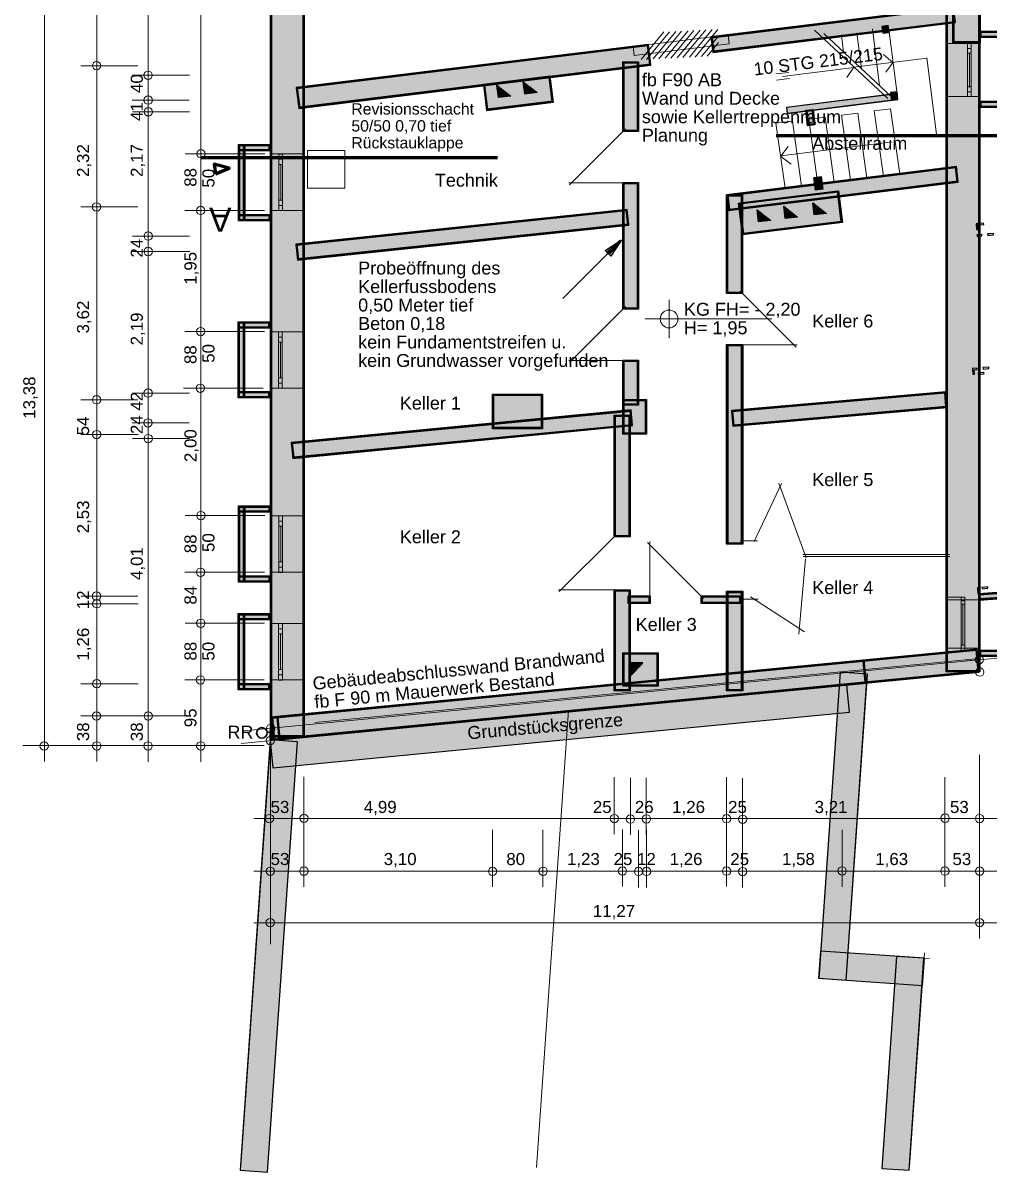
# Model space of a CAD drawing. Header units: millimetres. Extents: x 3500 to 41668, y -106 to 29719.
# Drawn here: x 3540 to 18766, y -106 to 18000 of the extents above; entities that cross this region are included whole.
import ezdxf

# ---------------------------------------------------------------- set-up
doc = ezdxf.new("R2010")
doc.units = ezdxf.units.MM
doc.header["$LTSCALE"] = 50
for name, pattern in [('PDF_35-3_26-5_0-0_0-0', [61.8, 35.3, -26.5, 0, 0]), ('PDF_35-3_35-3_0-0_0-0', [70.6, 35.3, -35.3, 0, 0]), ('PDF_564-4_176-4_70-6_176-4', [987.8, 564.4, -176.4, 70.6, -176.4])]:
    doc.linetypes.add(name, pattern=pattern)
for name, color, linetype in [('00_Wand_Bestand', 7, 'Continuous'), ('02_Grundstuecksgrenze', 8, 'Continuous'), ('05_Linien_stark', 7, 'Continuous'), ('06_Linien_fein', 3, 'Continuous'), ('07_Bemassung', 6, 'Continuous'), ('08_Schnittlinie', 1, 'Continuous'), ('10_Text', 7, 'Continuous')]:
    doc.layers.add(name, color=color, linetype=linetype)
doc.styles.add('PLAN', font='arial.ttf')

msp = doc.modelspace()

# ---------------------------------------------------------------- hatches: boundary and pattern name
at = {"layer": '00_Wand_Bestand'}
for points in [[(18194, 21421), (18624, 21421), (18624, 17684), (18194, 17684)], [(18091, 21267), (18621, 21267), (18621, 7775), (18091, 7775)], [(7440, 20105), (7970, 20105), (7970, 6748), (7440, 6748)], [(14384, 17781), (14414, 17536), (18238, 18005), (18208, 18251)], [(17192, 17850), (17178, 17959), (17079, 17947), (17092, 17837)], [(18623, 17869), (19123, 17869), (19123, 17769), (18623, 17769)], [(7846, 16981), (7886, 16654), (13437, 17336), (13397, 17662)], [(12994, 17386), (13244, 17386), (13244, 16288), (12994, 16288)], [(11900, 16751), (11850, 17161), (10798, 17032), (10848, 16622)], [(11449, 16878), (11425, 17071), (11642, 16902)], [(11034, 16826), (11010, 17019), (11227, 16849)], [(17331, 16795), (17319, 16891), (15572, 16670), (15584, 16574)], [(17331, 16795), (17316, 16917), (17213, 16904), (17228, 16782)], [(18623, 16769), (19123, 16769), (19123, 16669), (18623, 16669)], [(15877, 16625), (15992, 16639), (16022, 16393), (15907, 16379)], [(6935, 16084), (7435, 16084), (7435, 15984), (6935, 15984)], [(6935, 16084), (7035, 16084), (7035, 14884), (6935, 14884)], [(14630, 15294), (14660, 15046), (18282, 15490), (18251, 15738)], [(16007, 15565), (16122, 15579), (16146, 15382), (16031, 15368)], [(12994, 15488), (13244, 15488), (13244, 13488), (12994, 13488)], [(14630, 15293), (14882, 15293), (14882, 13738), (14630, 13738)], [(16394, 15357), (16455, 14856), (14880, 14663), (14818, 15163)], [(7839, 14512), (7865, 14264), (13089, 14814), (13063, 15061)], [(15135, 14864), (15111, 15057), (15328, 14888)], [(15554, 14918), (15530, 15111), (15747, 14942)], [(16010, 14975), (15987, 15168), (16203, 14999)], [(6935, 14984), (7435, 14984), (7435, 14884), (6935, 14884)], [(12805, 14328), (12717, 14416), (12973, 14584)], [(6933, 13292), (7433, 13292), (7433, 13192), (6933, 13192)], [(6933, 13292), (7033, 13292), (7033, 12092), (6933, 12092)], [(14631, 12932), (14884, 12932), (14884, 9785), (14631, 9785)], [(12994, 12688), (13244, 12688), (13244, 11977), (12994, 11977)], [(6933, 12192), (7433, 12192), (7433, 12092), (6933, 12092)], [(10939, 12152), (11727, 12152), (11727, 11607), (10939, 11607)], [(18105, 11942), (18083, 12187), (14705, 11892), (14727, 11646)], [(12994, 12066), (13368, 12066), (13368, 11521), (12994, 11521)], [(13149, 11655), (13125, 11903), (7767, 11387), (7791, 11139)], [(12859, 11818), (13111, 11818), (13111, 9905), (12859, 9905)], [(6935, 10390), (7435, 10390), (7435, 10290), (6935, 10290)], [(6935, 10390), (7035, 10390), (7035, 9190), (6935, 9190)], [(6935, 9290), (7435, 9290), (7435, 9190), (6935, 9190)], [(12859, 9069), (13111, 9069), (13111, 7474), (12859, 7474)], [(13079, 8973), (13426, 8973), (13426, 8852), (13079, 8852)], [(14227, 8972), (14853, 8972), (14853, 8851), (14227, 8851)], [(14631, 9045), (14884, 9045), (14884, 7474), (14631, 7474)], [(19111, 8942), (19104, 9042), (18605, 9007), (18612, 8907)], [(6933, 8693), (7433, 8693), (7433, 8593), (6933, 8593)], [(6933, 8693), (7033, 8693), (7033, 7493), (6933, 7493)], [(7453, 7062), (7488, 6698), (18612, 7769), (18577, 8133)], [(12993, 8077), (13550, 8077), (13550, 7552), (12993, 7552)], [(18613, 8117), (19113, 8117), (19113, 8017), (18613, 8017)], [(7539, 7071), (7574, 6706), (16833, 7598), (16798, 7962)], [(13112, 7905), (13306, 7905), (13112, 7710)], [(13114, 7922), (13308, 7922), (13114, 7727)], [(6933, 7593), (7433, 7593), (7433, 7493), (6933, 7493)], [(7438, 6852), (7492, 6852), (7492, 6703), (7438, 6703)]]:
    msp.add_hatch(color=7, dxfattribs=at).paths.add_polyline_path(points)
at = {"layer": '02_Grundstuecksgrenze'}
for points in [[(16421, 7769), (16084, 2948), (16512, 2918), (16849, 7739)], [(16524, 7567), (7435, 6692), (7476, 6264), (16565, 7139)], [(7437, 6704), (6963, -76), (7392, -106), (7866, 6674)], [(17747, 3262), (16111, 3376), (16081, 2948), (17717, 2833)], [(17310, 3292), (17077, -48), (17506, -78), (17739, 3262)]]:
    msp.add_hatch(color=7, dxfattribs=at).paths.add_polyline_path(points)

# ---------------------------------------------------------------- linework, layer by layer
at = {"layer": '00_Wand_Bestand'}
for points in [[(18194, 21421), (18624, 21421), (18624, 17684), (18194, 17684)], [(18091, 21267), (18621, 21267), (18621, 7775), (18091, 7775)], [(7440, 20105), (7970, 20105), (7970, 6748), (7440, 6748)], [(14384, 17781), (14414, 17536), (18238, 18005), (18208, 18251)], [(17192, 17850), (17178, 17959), (17079, 17947), (17092, 17837)], [(18623, 17869), (19123, 17869), (19123, 17769), (18623, 17769)], [(7846, 16981), (7886, 16654), (13437, 17336), (13397, 17662)], [(12994, 17386), (13244, 17386), (13244, 16288), (12994, 16288)], [(11900, 16751), (11850, 17161), (10798, 17032), (10848, 16622)], [(11449, 16878), (11425, 17071), (11642, 16902)], [(11034, 16826), (11010, 17019), (11227, 16849)], [(17331, 16795), (17319, 16891), (15572, 16670), (15584, 16574)], [(17331, 16795), (17316, 16917), (17213, 16904), (17228, 16782)], [(18623, 16769), (19123, 16769), (19123, 16669), (18623, 16669)], [(15877, 16625), (15992, 16639), (16022, 16393), (15907, 16379)], [(6935, 16084), (7435, 16084), (7435, 15984), (6935, 15984)], [(6935, 16084), (7035, 16084), (7035, 14884), (6935, 14884)], [(14630, 15294), (14660, 15046), (18282, 15490), (18251, 15738)], [(16007, 15565), (16122, 15579), (16146, 15382), (16031, 15368)], [(12994, 15488), (13244, 15488), (13244, 13488), (12994, 13488)], [(14630, 15293), (14882, 15293), (14882, 13738), (14630, 13738)], [(16394, 15357), (16455, 14856), (14880, 14663), (14818, 15163)], [(7839, 14512), (7865, 14264), (13089, 14814), (13063, 15061)], [(15135, 14864), (15111, 15057), (15328, 14888)], [(15554, 14918), (15530, 15111), (15747, 14942)], [(16010, 14975), (15987, 15168), (16203, 14999)], [(6935, 14984), (7435, 14984), (7435, 14884), (6935, 14884)], [(12805, 14328), (12717, 14416), (12973, 14584)], [(6933, 13292), (7433, 13292), (7433, 13192), (6933, 13192)], [(6933, 13292), (7033, 13292), (7033, 12092), (6933, 12092)], [(14631, 12932), (14884, 12932), (14884, 9785), (14631, 9785)], [(12994, 12688), (13244, 12688), (13244, 11977), (12994, 11977)], [(6933, 12192), (7433, 12192), (7433, 12092), (6933, 12092)], [(10939, 12152), (11727, 12152), (11727, 11607), (10939, 11607)], [(18105, 11942), (18083, 12187), (14705, 11892), (14727, 11646)], [(12994, 12066), (13368, 12066), (13368, 11521), (12994, 11521)], [(13149, 11655), (13125, 11903), (7767, 11387), (7791, 11139)], [(12859, 11818), (13111, 11818), (13111, 9905), (12859, 9905)], [(6935, 10390), (7435, 10390), (7435, 10290), (6935, 10290)], [(6935, 10390), (7035, 10390), (7035, 9190), (6935, 9190)], [(6935, 9290), (7435, 9290), (7435, 9190), (6935, 9190)], [(12859, 9069), (13111, 9069), (13111, 7474), (12859, 7474)], [(13079, 8973), (13426, 8973), (13426, 8852), (13079, 8852)], [(14227, 8972), (14853, 8972), (14853, 8851), (14227, 8851)], [(14631, 9045), (14884, 9045), (14884, 7474), (14631, 7474)], [(19111, 8942), (19104, 9042), (18605, 9007), (18612, 8907)], [(6933, 8693), (7433, 8693), (7433, 8593), (6933, 8593)], [(6933, 8693), (7033, 8693), (7033, 7493), (6933, 7493)], [(7453, 7062), (7488, 6698), (18612, 7769), (18577, 8133)], [(12993, 8077), (13550, 8077), (13550, 7552), (12993, 7552)], [(18613, 8117), (19113, 8117), (19113, 8017), (18613, 8017)], [(7539, 7071), (7574, 6706), (16833, 7598), (16798, 7962)], [(13112, 7905), (13306, 7905), (13112, 7710)], [(13114, 7922), (13308, 7922), (13114, 7727)], [(6933, 7593), (7433, 7593), (7433, 7493), (6933, 7493)], [(7438, 6852), (7492, 6852), (7492, 6703), (7438, 6703)]]:
    msp.add_lwpolyline(points, close=True, dxfattribs=at)
at = {"layer": '02_Grundstuecksgrenze'}
for points in [[(16421, 7769), (16084, 2948), (16512, 2918), (16849, 7739)], [(16524, 7567), (7435, 6692), (7476, 6264), (16565, 7139)], [(7437, 6704), (6963, -76), (7392, -106), (7866, 6674)], [(17747, 3262), (16111, 3376), (16081, 2948), (17717, 2833)], [(17310, 3292), (17077, -48), (17506, -78), (17739, 3262)]]:
    msp.add_lwpolyline(points, close=True, dxfattribs=at)
at = {"layer": '05_Linien_stark', "lineweight": 15}
for p, q in [((16017, 17886), (17170, 16808)), ((16164, 17833), (17230, 16836)), ((4451, 17327), (5351, 17327)), ((5264, 17176), (6163, 17176)), ((5263, 16786), (6162, 16786)), ((5267, 16600), (6166, 16600)), ((6098, 15940), (7352, 15940)), ((4450, 15101), (5349, 15101)), ((6092, 15047), (7346, 15047)), ((5264, 14640), (6163, 14640)), ((5268, 14399), (6168, 14399)), ((13724, 13636), (13724, 13036)), ((13344, 13337), (15343, 13337)), ((6092, 13138), (7346, 13138)), ((5264, 12167), (6164, 12167)), ((6071, 12246), (7325, 12246)), ((4451, 12063), (5351, 12063)), ((5262, 11699), (6161, 11699)), ((4454, 11514), (5353, 11514)), ((5265, 11452), (6164, 11452)), ((6097, 10239), (7351, 10239)), ((6091, 9346), (7345, 9346)), ((4450, 8970), (5350, 8970)), ((4454, 8849), (5354, 8849)), ((6095, 8542), (7349, 8542)), ((8139, 6976), (18614, 7985)), ((8139, 6976), (18614, 7985)), ((7021, 6847), (18549, 7957)), ((6089, 7649), (7343, 7649)), ((4454, 7589), (5353, 7589)), ((4451, 7080), (5350, 7080)), ((5266, 7080), (6165, 7080)), ((18617, 5214), (18617, 6468)), ((7968, 5223), (7968, 6122)), ((7968, 5223), (7968, 6122)), ((12860, 5218), (12860, 6117)), ((13113, 5206), (13113, 6105)), ((13364, 5209), (13364, 6108)), ((14628, 5214), (14628, 6114)), ((14881, 5202), (14881, 6102)), ((18072, 5219), (18072, 6118)), ((18072, 5219), (18072, 6118)), ((7968, 4387), (7968, 5286)), ((10942, 4387), (10942, 5286)), ((10942, 4387), (10942, 5286)), ((11736, 4388), (11736, 5287)), ((11736, 4388), (11736, 5287)), ((12989, 4392), (12989, 5292)), ((13242, 4380), (13242, 5280)), ((13367, 4380), (13367, 5279)), ((14629, 4391), (14629, 5290)), ((14882, 4379), (14882, 5278)), ((16451, 4389), (16451, 5288)), ((18072, 4386), (18072, 5285)), ((18618, 4387), (18618, 5286)), ((18618, 3575), (18618, 4474))]:
    msp.add_line(p, q, dxfattribs=at)
at = {"layer": '05_Linien_stark', "lineweight": 50}
for points in [[(18205, 21409), (18612, 21409), (18612, 17695), (18205, 17695)], [(18102, 21256), (18609, 21256), (18609, 7787), (18102, 7787)], [(7452, 20094), (7959, 20094), (7959, 6760), (7452, 6760)], [(14397, 17771), (14424, 17549), (18225, 18015), (18198, 18238)], [(18634, 17858), (19111, 17858), (19111, 17780), (18634, 17780)], [(7858, 16971), (7896, 16667), (13424, 17346), (13387, 17650)], [(13005, 17375), (13232, 17375), (13232, 16299), (13005, 16299)], [(11888, 16761), (11840, 17148), (10811, 17022), (10858, 16635)], [(18634, 16758), (19111, 16758), (19111, 16680), (18634, 16680)], [(15890, 16615), (15982, 16626), (16009, 16403), (15917, 16392)], [(6946, 16072), (7423, 16072), (7423, 15995), (6946, 15995)], [(6946, 16072), (7023, 16072), (7023, 14895), (6946, 14895)], [(14643, 15284), (14670, 15058), (18269, 15500), (18241, 15726)], [(13005, 15477), (13232, 15477), (13232, 13499), (13005, 13499)], [(16020, 15555), (16112, 15566), (16133, 15392), (16041, 15381)], [(14641, 15282), (14871, 15282), (14871, 13749), (14641, 13749)], [(16384, 15344), (16443, 14866), (14890, 14676), (14831, 15153)], [(7852, 14502), (7875, 14277), (13076, 14824), (13053, 15049)], [(6946, 14972), (7423, 14972), (7423, 14895), (6946, 14895)], [(6944, 13281), (7421, 13281), (7421, 13204), (6944, 13204)], [(6944, 13281), (7021, 13281), (7021, 12104), (6944, 12104)], [(14643, 12921), (14872, 12921), (14872, 9796), (14643, 9796)], [(13005, 12677), (13232, 12677), (13232, 11989), (13005, 11989)], [(6944, 12181), (7421, 12181), (7421, 12104), (6944, 12104)], [(10950, 12140), (11716, 12140), (11716, 11618), (10950, 11618)], [(18092, 11952), (18073, 12175), (14718, 11882), (14737, 11659)], [(13005, 12054), (13357, 12054), (13357, 11533), (13005, 11533)], [(13136, 11665), (13115, 11891), (7780, 11377), (7802, 11151)], [(12871, 11807), (13099, 11807), (13099, 9916), (12871, 9916)], [(6946, 10378), (7423, 10378), (7423, 10301), (6946, 10301)], [(6946, 10378), (7023, 10378), (7023, 9201), (6946, 9201)], [(6946, 9278), (7423, 9278), (7423, 9201), (6946, 9201)], [(12870, 9058), (13099, 9058), (13099, 7486), (12870, 7486)], [(13090, 8961), (13414, 8961), (13414, 8863), (13090, 8863)], [(14239, 8961), (14842, 8961), (14842, 8863), (14239, 8863)], [(14643, 9033), (14872, 9033), (14872, 7486), (14643, 7486)], [(19098, 8953), (19093, 9030), (18617, 8996), (18623, 8920)], [(6944, 8681), (7421, 8681), (7421, 8604), (6944, 8604)], [(6944, 8681), (7021, 8681), (7021, 7504), (6944, 7504)], [(7466, 7052), (7499, 6710), (18600, 7779), (18567, 8121)], [(13004, 8066), (13539, 8066), (13539, 7563), (13004, 7563)], [(18625, 8105), (19102, 8105), (19102, 8028), (18625, 8028)], [(7552, 7060), (7585, 6719), (16821, 7608), (16788, 7950)], [(6944, 7581), (7421, 7581), (7421, 7504), (6944, 7504)]]:
    msp.add_lwpolyline(points, close=True, dxfattribs=at)
at = {"layer": '05_Linien_stark', "lineweight": 20}
for points in [[(14653, 17811), (13156, 17627), (13173, 17487), (14671, 17671)], [(18099, 17678), (18618, 17678), (18618, 16839), (18099, 16839)], [(18428, 17677), (18487, 17677), (18487, 16839), (18428, 16839)], [(18428, 17600), (18487, 17600), (18487, 16916), (18428, 16916)], [(18428, 17523), (18487, 17523), (18487, 16993), (18428, 16993)], [(7440, 15936), (7964, 15936), (7964, 15047), (7440, 15047)], [(7572, 15933), (7632, 15933), (7632, 15045), (7572, 15045)], [(7572, 15852), (7632, 15852), (7632, 15126), (7572, 15126)], [(7572, 15770), (7632, 15770), (7632, 15208), (7572, 15208)], [(7439, 13135), (7963, 13135), (7963, 12246), (7439, 12246)], [(7567, 13132), (7626, 13132), (7626, 12243), (7567, 12243)], [(7567, 13050), (7626, 13050), (7626, 12325), (7567, 12325)], [(7567, 12969), (7626, 12969), (7626, 12407), (7567, 12407)], [(7441, 10235), (7965, 10235), (7965, 9346), (7441, 9346)], [(7572, 10232), (7631, 10232), (7631, 9343), (7572, 9343)], [(7572, 10151), (7631, 10151), (7631, 9425), (7572, 9425)], [(7572, 10069), (7631, 10069), (7631, 9507), (7572, 9507)], [(18096, 8953), (18386, 8953), (18386, 8094), (18096, 8094)], [(18096, 8908), (18614, 8908), (18614, 8147), (18096, 8147)], [(18325, 8951), (18386, 8951), (18386, 8095), (18325, 8095)], [(18325, 8894), (18386, 8894), (18386, 8151), (18325, 8151)], [(18325, 8842), (18386, 8842), (18386, 8198), (18325, 8198)], [(7439, 8539), (7963, 8539), (7963, 7650), (7439, 7650)], [(7569, 8536), (7629, 8536), (7629, 7647), (7569, 7647)], [(7569, 8454), (7629, 8454), (7629, 7729), (7569, 7729)], [(7569, 8372), (7629, 8372), (7629, 7810), (7569, 7810)]]:
    msp.add_lwpolyline(points, close=True, dxfattribs=at)
at = {"layer": '05_Linien_stark', "lineweight": 18}
msp.add_lwpolyline([(17327, 16798), (17315, 16886), (15576, 16666), (15588, 16579)], close=True, dxfattribs=at)
at = {"layer": '05_Linien_stark', "lineweight": 15}
msp.add_lwpolyline([(8022, 15990), (8615, 15990), (8615, 15398), (8022, 15398)], close=True, dxfattribs=at)
at = {"layer": '05_Linien_stark', "lineweight": 211}
msp.add_lwpolyline([(6573, 15624), (6788, 15710), (6552, 15774)], close=True, dxfattribs=at)
at = {"layer": '05_Linien_stark', "lineweight": 140}
msp.add_lwpolyline([(12774, 14371), (12760, 14385), (12946, 14557)], close=True, dxfattribs=at)
at = {"layer": '05_Linien_stark', "lineweight": 18}
msp.add_circle((13723, 13336), 140, dxfattribs=at)
at = {"layer": '05_Linien_stark', "lineweight": 35}
msp.add_circle((7306, 6814), 82.8, dxfattribs=at)
at = {"layer": '06_Linien_fein', "lineweight": 9}
for p, q in [((13641, 17858), (13281, 17423)), ((13730, 17861), (13370, 17427)), ((13832, 17868), (13472, 17433)), ((13921, 17871), (13561, 17437)), ((14022, 17878), (13663, 17443)), ((14111, 17881), (13752, 17447)), ((14213, 17888), (13853, 17453)), ((14302, 17891), (13942, 17457)), ((14404, 17898), (14044, 17463)), ((14493, 17898), (14133, 17463)), ((14493, 17782), (14235, 17470)), ((14501, 17691), (14324, 17477)), ((18457, 16989), (18457, 17527)), ((15408, 17196), (15609, 17221)), ((15510, 17158), (16636, 17300)), ((16526, 17142), (16637, 17303)), ((15419, 17100), (15620, 17125)), ((12156, 15450), (13039, 16334)), ((7603, 15204), (7603, 15774)), ((13153, 15483), (12141, 15483)), ((12048, 13656), (12932, 14540)), ((15725, 12890), (14842, 13774)), ((12155, 12650), (13038, 13534)), ((7597, 12403), (7597, 12973)), ((14729, 12927), (15740, 12927)), ((13152, 12683), (12141, 12683)), ((15067, 9828), (15494, 10744)), ((15455, 10746), (15882, 9572)), ((7602, 9503), (7602, 10073)), ((11993, 9041), (12877, 9925)), ((13384, 9813), (14267, 8929)), ((13421, 8853), (13421, 9828)), ((14845, 9841), (15118, 9841)), ((15829, 9627), (18144, 9627)), ((15769, 8370), (15873, 9558)), ((15835, 9592), (18150, 9592)), ((12990, 9066), (11979, 9066)), ((14828, 8923), (15130, 8923)), ((15008, 8956), (15856, 8405)), ((18355, 8194), (18355, 8838)), ((7600, 7806), (7600, 8377)), ((16533, 3295), (16837, 7640)), ((11635, -37), (12139, 7168)), ((6975, -14), (7446, 6720)), ((16501, 3351), (17826, 3259)), ((17513, -26), (17749, 3349))]:
    msp.add_line(p, q, dxfattribs=at)
at = {"layer": '06_Linien_fein', "linetype": 'PDF_35-3_26-5_0-0_0-0', "lineweight": 9}
for p, q in [((16439, 17811), (16473, 17542)), ((16685, 17843), (16757, 17277)), ((16927, 17910), (17041, 17012)), ((17187, 17902), (17321, 16841)), ((16629, 17301), (17789, 17448)), ((17785, 17450), (17942, 16207)), ((15486, 15905), (17945, 16216))]:
    msp.add_line(p, q, dxfattribs=at)
at = {"layer": '06_Linien_fein', "linetype": 'PDF_35-3_35-3_0-0_0-0', "lineweight": 9}
for p, q in [((17101, 17504), (17248, 17375)), ((17142, 17223), (17253, 17384)), ((15481, 15895), (15601, 16055)), ((15484, 15897), (15645, 15773))]:
    msp.add_line(p, q, dxfattribs=at)
for points in [[(16182, 16517), (16326, 15491), (16068, 15459), (15924, 16485)], [(16698, 16581), (16842, 15555), (16584, 15523), (16440, 16549)], [(17214, 16645), (17359, 15618), (17101, 15586), (16956, 16613)], [(15666, 16454), (15811, 15427), (15552, 15395), (15408, 16422)]]:
    msp.add_lwpolyline(points, close=True, dxfattribs=at)
at = {"layer": '07_Bemassung', "lineweight": 15}
for p, q in [((7441, 3485), (7441, 29705)), ((3877, 6362), (3877, 20408)), ((4702, 6364), (4702, 20413)), ((5515, 6358), (5515, 20410)), ((6343, 6359), (6343, 20408)), ((18406, 7948), (36983, 9573)), ((18613, 7787), (18613, 8326)), ((6977, 6649), (18612, 7769)), ((3540, 6617), (7342, 6617)), ((7176, 5464), (19173, 5464)), ((7176, 4635), (19163, 4635)), ((7181, 3823), (19172, 3823))]:
    msp.add_line(p, q, dxfattribs=at)
at = {"layer": '07_Bemassung', "lineweight": 18}
for points in [[(17187, 17854), (17174, 17954), (17084, 17943), (17096, 17842)], [(17327, 16798), (17312, 16912), (17218, 16900), (17232, 16786)]]:
    msp.add_lwpolyline(points, close=True, dxfattribs=at)
at = {"layer": '07_Bemassung'}
for points in [[(18681, 14847), (18590, 14839), (18592, 14816), (18630, 14820), (18683, 14824)], [(18561, 14837), (18569, 14745), (18592, 14747), (18586, 14811), (18584, 14839)], [(18653, 14644), (18651, 14667), (18595, 14662), (18576, 14660), (18583, 14654), (18577, 14654), (18578, 14638)], [(18836, 14660), (18834, 14683), (18786, 14679), (18743, 14675), (18745, 14652)], [(18579, 12562), (18505, 12555), (18513, 12464), (18536, 12466), (18530, 12534), (18581, 12539)], [(18762, 12578), (18671, 12570), (18673, 12547), (18716, 12551), (18764, 12555)], [(18687, 12469), (18685, 12492), (18635, 12488), (18593, 12484), (18595, 12461)], [(18606, 9103), (18584, 9101), (18592, 9010), (18614, 9012), (18609, 9075)], [(18746, 9115), (18654, 9107), (18656, 9085), (18698, 9088), (18748, 9093)], [(18679, 8912), (18601, 8905), (18600, 8918), (18609, 8919), (18599, 8928), (18677, 8935)]]:
    msp.add_lwpolyline(points, close=True, dxfattribs=at)
at = {"layer": '07_Bemassung', "lineweight": 50}
msp.add_lwpolyline([(7449, 6840), (7480, 6840), (7480, 6714), (7449, 6714)], close=True, dxfattribs=at)
at = {"layer": '07_Bemassung', "lineweight": 18}
for centre in [(4700, 17327), (5512, 17176), (5513, 16785), (5516, 16600), (6346, 15939), (4699, 15102), (6340, 15046), (5514, 14642), (5514, 14399), (6341, 13138), (5513, 12167), (6335, 12245), (4700, 12063), (5510, 11698), (4702, 11514), (5514, 11452), (6345, 10238), (6339, 9345), (4699, 8969), (4703, 8848), (6343, 8542), (18614, 7967), (18620, 7772), (4703, 7589), (6337, 7649), (4699, 7080), (5514, 7080), (7442, 6882), (7438, 6693), (3874, 6607), (4703, 6608), (5512, 6608), (6343, 6608), (7426, 5463), (7969, 5468), (12860, 5464), (13115, 5456), (13366, 5459), (14629, 5460), (14883, 5453), (18073, 5470), (18617, 5463), (7439, 4633), (7968, 4635), (10942, 4632), (11737, 4633), (12989, 4638), (13243, 4630), (13369, 4630), (14629, 4636), (14883, 4629), (16450, 4639), (18071, 4636), (18618, 4635), (7436, 3824), (18618, 3824)]:
    msp.add_circle(centre, 65.8, dxfattribs=at)
at = {"layer": '08_Schnittlinie', "linetype": 'PDF_564-4_176-4_70-6_176-4', "lineweight": 70}
for p, q in [((20079, 16219), (15413, 16219)), ((6355, 15879), (11021, 15879))]:
    msp.add_line(p, q, dxfattribs=at)

# ---------------------------------------------------------------- texts
at = {"layer": '07_Bemassung', "style": 'PLAN'}
for s, p in [('40', (5429, 16897)), ('41', (5429, 16456)), ('2,32', (4582, 15573)), ('2,17', (5429, 15573)), ('88', (6275, 15419)), ('50', (6558, 15406)), ('24', (5429, 14303)), ('1,95', (6275, 13875)), ('3,62', (4582, 13107)), ('2,19', (5429, 12919)), ('88', (6275, 12625)), ('50', (6558, 12645)), ('13,38', (3735, 11763)), ('54', (4582, 11502)), ('2,00', (6275, 11081)), ('2,53', (4582, 9958)), ('88', (6275, 9644)), ('50', (6558, 9664)), ('4,01', (5429, 9223)), ('84', (6275, 8835)), ('12', (4582, 8762)), ('1,26', (4582, 7953)), ('88', (6275, 7953)), ('50', (6558, 7953)), ('95', (6275, 6903)), ('38', (4582, 6683)), ('38', (5429, 6683))]:
    msp.add_text(s, height=190.5, rotation=90, dxfattribs=at).set_placement(p)
for s, p in [('53', (7442, 5551)), ('4,99', (8912, 5551)), ('25', (12522, 5551)), ('26', (13184, 5551)), ('1,26', (13772, 5551)), ('25', (14654, 5551)), ('3,21', (16017, 5551)), ('53', (18150, 5551)), ('53', (7442, 4731)), ('3,10', (9226, 4731)), ('80', (11158, 4731)), ('1,23', (12114, 4731)), ('1,26', (13732, 4731)), ('25', (14688, 4731)), ('1,58', (15503, 4731)), ('1,63', (16973, 4731)), ('53', (18190, 4731)), ('11,27', (12522, 3911))]:
    msp.add_text(s, height=190.5, dxfattribs=at).set_placement(p)
at = {"layer": '10_Text', "style": 'PLAN'}
for s, height, rotation, p in [('10 STG 215/215', 199.66, 7, (15070, 17171)), ('A', 381, 180, (6827, 15091)), ('24 42', 190.5, 90, (5429, 11522)), ('Gebäudeabschlusswand Brandwand', 203.2, 5.5, (8115, 7490)), ('fb F 90 m Mauerwerk Bestand', 203.2, 5.5, (8143, 7200)), ('Grundstücksgrenze', 203.2, 5, (10553, 6710))]:
    msp.add_text(s, height=height, rotation=rotation, dxfattribs=at).set_placement(p)
for s, height, p in [('fb F90 AB', 203.2, (13295, 17004)), ('Wand und Decke', 203.2, (13295, 16712)), ('Revisionsschacht', 177.8, (8716, 16557)), ('50/50 0,70 tief', 177.8, (8716, 16290)), ('sowie Kellertreppenraum', 203.2, (13295, 16421)), ('Planung', 203.2, (13295, 16130)), ('Rückstauklappe', 177.8, (8716, 16024)), ('Abstellraum', 203.2, (15980, 16002)), ('Technik', 203.2, (10032, 15421)), ('Probeöffnung des', 203.2, (8823, 14037)), ('Kellerfussbodens', 203.2, (8823, 13745)), ('0,50 Meter tief', 203.2, (8823, 13454)), ('KG FH= - 2,20', 203.2, (13957, 13387)), ('Keller 6', 203.2, (15980, 13202)), ('Beton 0,18', 203.2, (8823, 13163)), ('H= 1,95', 203.2, (13957, 13096)), ('kein Fundamentstreifen u.', 203.2, (8823, 12871)), ('kein Grundwasser vorgefunden', 203.2, (8823, 12580)), ('Keller 1', 203.2, (9480, 11909)), ('Keller 5', 203.2, (15980, 10703)), ('Keller 2', 203.2, (9480, 9802)), ('Keller 4', 203.2, (15980, 9002)), ('Keller 3', 203.2, (13197, 8421)), ('RR', 203.2, (6762, 6725)), ('25 12', 190.5, (12849, 4731))]:
    msp.add_text(s, height=height, dxfattribs=at).set_placement(p)

doc.saveas('drawing.dxf')
